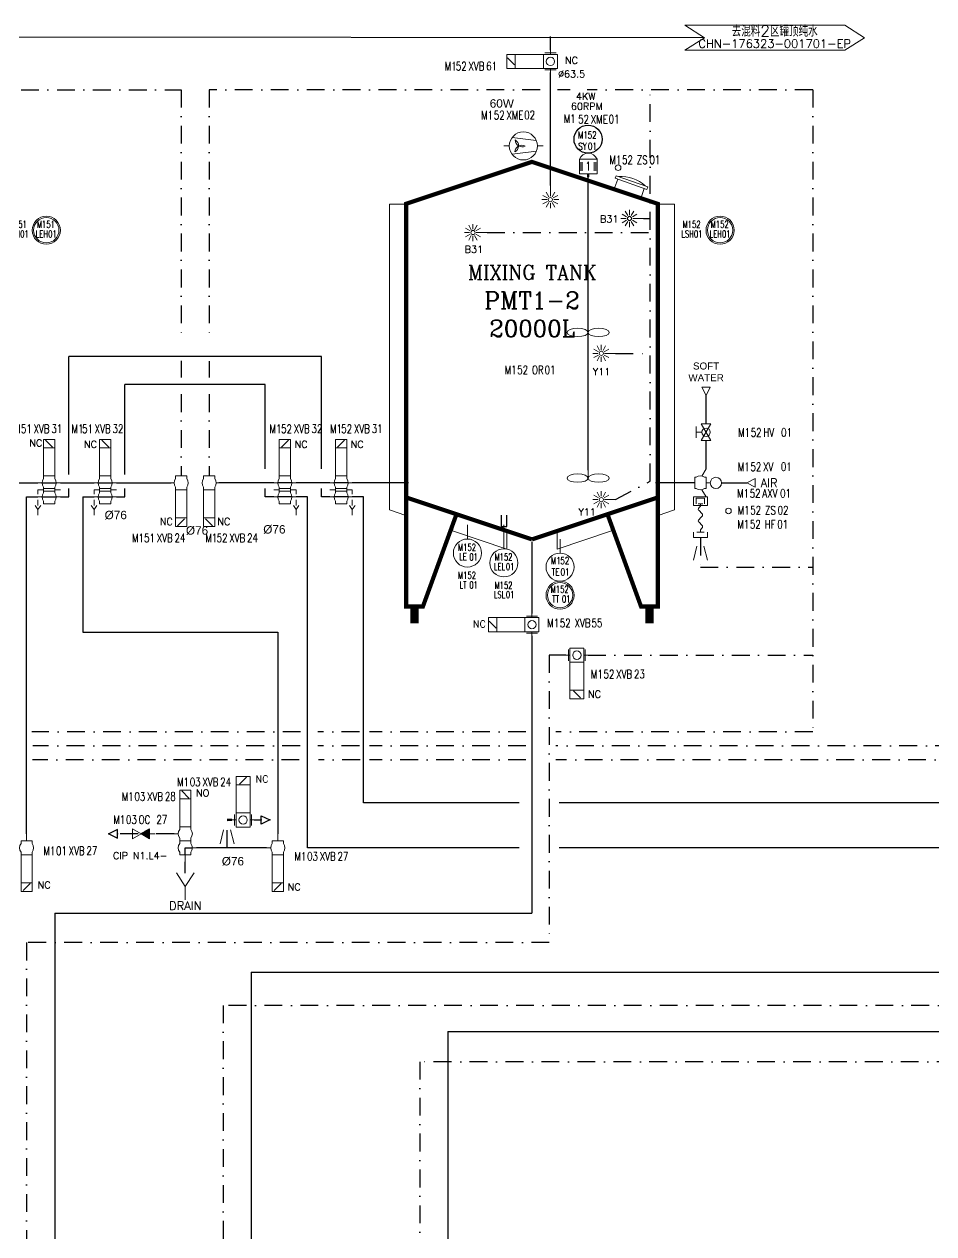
# Model space of a CAD drawing. Header units: inches. Extents: x 10153 to 11620, y 22178 to 23140.
# Drawn here: x 10519.5 to 10843.5, y 22609 to 23039.9 of the extents above; entities that cross this region are included whole.
import ezdxf
from ezdxf.enums import TextEntityAlignment as Align

# ---------------------------------------------------------------- set-up
doc = ezdxf.new("R2010")
doc.units = ezdxf.units.IN
doc.header["$MEASUREMENT"] = 0
doc.linetypes.add('ACAD_ISO02W100', pattern=[15, 12, -3])
doc.linetypes.add('DASHDOT2', pattern=[12.7, 6.35, -3.175, 0, -3.175])
for name, color, linetype in [('14 Pipe Water Cold', 142, 'Continuous'), ('CUVERIE', 7, 'Continuous'), ('DIAMETRE', 7, 'Continuous'), ('MATERIEL-DIVERS', 7, 'Continuous'), ('REPERES', 7, 'Continuous'), ('techn-data', 7, 'Continuous'), ('TEXTE', 7, 'Continuous'), ('TEXTES', 7, 'Continuous'), ('TUYAUTERIE-AIR INSTRUMENT', 3, 'Continuous'), ('TUYAUTERIE-EAU', 5, 'Continuous'), ('TUYAUTERIE-NEP', 4, 'DASHDOT2'), ('TUYAUTERIE-PROCESS', 30, 'Continuous'), ('TXT_FR', 7, 'Continuous'), ('VANNES', 7, 'Continuous')]:
    doc.layers.add(name, color=color, linetype=linetype)
for name, color, linetype, lineweight in [('15 Pipe Drain', 32, 'Continuous', 30), ('17 Pipe CIP', 4, 'DASHDOT2', 50), ('19 Pipe Process', 30, 'Continuous', 30), ('31 Equipment', 7, 'Continuous', 9), ('33 Instruments Labels', 7, 'Continuous', 9), ('43 TXT English', 7, 'Continuous', 9), ('44 TXT French', 7, 'Continuous', 9), ('61 Revision Cloud', 1, 'Continuous', 9), ('楼板负筋文字', 7, 'Continuous', 18)]:
    doc.layers.add(name, color=color, linetype=linetype, lineweight=lineweight)
doc.layers.get('REPERES').off()
doc.styles.add('ROMANC', font='romanc')
doc.styles.add('ROMANS', font='ROMANS.SHX')
doc.styles.add('ROMANT', font='romant')
doc.styles.get("Standard").update_dxf_attribs({"font": 'arial.ttf'})
doc.styles.add('USER1', font='TXT.SHX', dxfattribs={"bigfont": 'gbcbig.shx'})
doc.dimstyles.get("Standard").update_dxf_attribs({"dimtxt": 0.18, "dimasz": 0.18, "dimexe": 0.18, "dimexo": 0.0625, "dimgap": 0.09, "dimtad": 0, "dimtih": 1, "dimtoh": 1, "dimdec": 4, "dimzin": 0, "dimdsep": 46, "dimtxsty": 'Standard', "dimcen": 0.09, "dimadec": 0, "dimazin": 0, "dimtfac": 1, "dimtdec": 4, "dimtofl": 0, "dimtmove": 0, "dimatfit": 3, "dimfxl": 0, "dimtolj": 1, "dimtzin": 0, "dimarcsym": 0})

# ---------------------------------------------------------------- blocks, each defined once
blk = doc.blocks.new('APV-TNK-GEN-11')
at = {"layer": '31 Equipment', "color": 7}
for points, const_width in [([(-14.94, 21.58), (-21.58, 3.32), (-24.9, 3.32), (-24.9, 83), (0, 91.3), (24.9, 83), (24.9, 3.32), (21.58, 3.32), (14.94, 21.58)], 0.83), ([(-24.9, 24.9), (0, 16.6)], 0.83), ([(24.9, 24.9), (0, 16.6)], 0.83), ([(-23.24, 3.32), (-23.24, 0)], 1.66), ([(23.24, 3.32), (23.24, 0)], 1.66)]:
    blk.add_lwpolyline(points, dxfattribs=dict(at, const_width=const_width))
at = {"layer": '31 Equipment', "ltscale": 38}
blk.add_point((0, 16), dxfattribs=at)
blk = doc.blocks.new('APV-TNK-INSULAT-12')
at = {"layer": '31 Equipment', "color": 7}
for p, q in [((-24.95, 67), (-28.22, 67)), ((-28.22, 67), (-28.22, 6.51)), ((24.95, 67), (28.22, 67)), ((28.22, 67), (28.22, 6.51)), ((-28.22, 6.51), (-24.95, 5.42)), ((28.22, 6.51), (24.95, 5.42)), ((-15.74, 2.35), (-4.98, -1.24)), ((-4.98, -1.24), (-4.98, 2.26)), ((15.74, 2.35), (4.98, -1.24)), ((4.98, -1.24), (4.98, 2.26))]:
    blk.add_line(p, q, dxfattribs=at)
at = {"layer": '31 Equipment'}
for p, q in [((-24.95, 5.42), (-24.95, 67)), ((24.95, 5.42), (24.95, 67)), ((-15.74, 2.35), (-14.94, 5.58)), ((-14.94, 5.58), (-4.98, 2.26)), ((14.94, 5.58), (4.98, 2.26)), ((15.74, 2.35), (14.94, 5.58))]:
    blk.add_line(p, q, dxfattribs=at)
at = {"layer": '31 Equipment', "ltscale": 38}
blk.add_point((0, 0), dxfattribs=at)
blk = doc.blocks.new('APV-INS-F-L-LS')
at = {"layer": '31 Equipment'}
for radius in [5, 4.5]:
    blk.add_circle((0, 0), radius, dxfattribs=at)
at = {"layer": '33 Instruments Labels', "style": 'ROMANS', "width": 0.8}
blk.add_attdef('LS?', text='', height=3, dxfattribs=at).set_placement((0, 0), align=Align.MIDDLE)
blk = doc.blocks.new('APV-TNK-ACC-MANHOLE-1')
at = {"layer": '31 Equipment'}
for p, q in [((-6, 3), (-6, 4)), ((-6, 4), (6, 4)), ((-6, 3), (6, 3)), ((-5, 0), (-5, 3)), ((5, 3), (5, 0)), ((6, 3), (6, 4))]:
    blk.add_line(p, q, dxfattribs=at)
blk.add_arc((0, -8), 13, 67.3801, 112.6199, dxfattribs=at)
blk = doc.blocks.new('APV-INS-POS-GEN-1')
at = {"layer": '31 Equipment', "color": 5}
blk.add_circle((0, 0), 1, dxfattribs=at)
blk = doc.blocks.new('APV-FTG-CONX-QUICK-1')
at = {"layer": '31 Equipment'}
for p, q in [((-0.5, 2.5), (2.5, 2.5)), ((-0.5, -2.5), (-0.5, 2.5)), ((0, 1.5), (2, 1.5)), ((0, 0.83), (0, -0.83)), ((2, 1.5), (2, -1.5)), ((2.5, 2.5), (2.5, -2.5)), ((2.5, -2.5), (-0.5, -2.5)), ((0, -0.83), (0, -0.83)), ((2, -1.5), (0, -1.5))]:
    blk.add_line(p, q, dxfattribs=at)
blk = doc.blocks.new('APV-FTG-CONX-HOSE-1')
at = {"layer": '31 Equipment'}
for p, q in [((-4.17, 0), (-5, 0)), ((4.17, 0), (5, 0))]:
    blk.add_line(p, q, dxfattribs=at)
for points in [[(-4.17, 0), (-3.63, 0.5), (-3.42, 0.71), (-3.13, 0.79), (-2.83, 0.71), (-2.58, 0.5), (-1.54, -0.5), (-1.33, -0.71), (-1.04, -0.79), (-0.75, -0.71), (-0.5, -0.5), (0, 0)], [(0, 0), (0.54, 0.5), (0.75, 0.71), (1.04, 0.79), (1.33, 0.71), (1.58, 0.5), (2.62, -0.5), (2.83, -0.71), (3.12, -0.79), (3.42, -0.71), (3.67, -0.5), (4.17, 0)]]:
    blk.add_lwpolyline(points, dxfattribs=at)
blk = doc.blocks.new('APV-FTG-CONX-SCREWED-1')
at = {"layer": '31 Equipment'}
for p, q in [((0, 2.5), (2, 2.5)), ((0, 1.33), (0, -1.33)), ((2, 2.5), (2, -2.5)), ((0, -1.33), (0, -1.33)), ((2, -2.5), (0, -2.5))]:
    blk.add_line(p, q, dxfattribs=at)
blk = doc.blocks.new('APV-FCE-GEN-REDCON-1')
at = {"layer": '31 Equipment', "color": 7}
for p, q in [((-2.5, 2.5), (2.5, 1.25)), ((2.5, 1.25), (2.5, 1.25)), ((2.5, -1.25), (-2.5, -2.5))]:
    blk.add_line(p, q, dxfattribs=at)
blk = doc.blocks.new('APV-VLV-DSEAT-SDE44-3')
at = {"layer": '31 Equipment', "ltscale": 38}
for p, q in [((1.25, 20.25), (-1.25, 17.75)), ((-2.5, 5), (-4, 5)), ((-2, 7.5), (-2, 6.5)), ((2, 7.5), (2, 6.5)), ((2.5, 5), (4, 5)), ((-2, 2.5), (-4, 2.5)), ((-2.5, 0), (-4, 0)), ((2, 2.5), (4, 2.5)), ((2.5, 0), (4, 0)), ((4, 2.5), (4, 1)), ((-2, -2.5), (-2, -1.5)), ((2, -2.5), (2, -1.5)), ((4, -4.5), (3, -3)), ((4, -1), (4, -3)), ((5, -3), (4, -4.5)), ((4, -4.5), (4, -6.5))]:
    blk.add_line(p, q, dxfattribs=at)
at = {"layer": '31 Equipment', "lineweight": 30}
for p, q in [((2.5, 5), (-2.5, 5)), ((2.5, 0), (-2.5, 0))]:
    blk.add_line(p, q, dxfattribs=at)
at = {"layer": '31 Equipment'}
for p, q in [((-2, 3), (-2, 3.5)), ((-2, 1.5), (-2, 2.5)), ((2, 3), (2, 3.5)), ((2, 1.5), (2, 2.5)), ((-2, -2.5), (2, -2.5))]:
    blk.add_line(p, q, dxfattribs=at)
at = {"layer": '31 Equipment', "ltscale": 38}
for points in [[(-2, 17.5), (2, 17.5), (2, 20.5), (-2, 20.5)], [(-2, 7.5), (2, 7.5), (2, 17.5), (-2, 17.5)], [(-2, 3), (2, 3), (2, 2), (-2, 2)]]:
    blk.add_lwpolyline(points, close=True, dxfattribs=at)
for centre, start, end in [((0, 5), 143.1301, 216.8699), ((0, 5), 323.1301, 36.8699), ((0, 0), 143.1301, 216.8699), ((0, 0), 323.1301, 36.8699)]:
    blk.add_arc(centre, 2.5, start, end, dxfattribs=at)
blk = doc.blocks.new('APV-SIGN-ARW-FLOW-1')
at = {"layer": '31 Equipment'}
for p, q in [((-1.5, -1.5), (-1.5, 1.5)), ((-1.5, 1.5), (1.5, 0)), ((1.5, 0), (-1.5, -1.5))]:
    blk.add_line(p, q, dxfattribs=at)
blk = doc.blocks.new('APV-TNK-ACC-AGIT-1')
at = {"layer": '31 Equipment'}
blk.add_line((0, 0), (0, -8), dxfattribs=at)
for centre in [(-2.5, -8), (2.5, -8)]:
    blk.add_ellipse(centre, major_axis=(-2.5, 0), ratio=0.4, dxfattribs=at)
blk = doc.blocks.new('APV-VLV-SSEAT-SW41-3')
at = {"layer": '31 Equipment', "ltscale": 38}
for p, q in [((1.25, 15.25), (-1.25, 12.75)), ((-2, 2.5), (-2, 1.5)), ((2, 2.5), (2, 1.5)), ((2.5, 0), (4, 0)), ((-2, -2.5), (-2, -1.5)), ((2, -2.5), (-2, -2.5)), ((-2, -2.5), (2, -2.5)), ((0, -2.5), (0, -5)), ((2, -2.5), (2, -1.5))]:
    blk.add_line(p, q, dxfattribs=at)
for points in [[(-2, 12.5), (2, 12.5), (2, 15.5), (-2, 15.5)], [(-2, 2.5), (2, 2.5), (2, 12.5), (-2, 12.5)]]:
    blk.add_lwpolyline(points, close=True, dxfattribs=at)
for start, end in [(143.1301, 216.8699), (323.1301, 36.8699)]:
    blk.add_arc((0, 0), 2.5, start, end, dxfattribs=at)
blk = doc.blocks.new('APV-TNK-ACC-MOT-1')
at = {"layer": '31 Equipment', "color": 7}
for p, q in [((3.15, 6.4), (-3.15, 6.4)), ((-3.15, 6.4), (-3.15, 1.15)), ((-2.64, 5.35), (-2.64, 2.2)), ((-2.1, 5.35), (-2.1, 2.2)), ((2.1, 5.35), (2.1, 2.2)), ((2.66, 5.35), (2.66, 2.2)), ((3.15, 1.15), (3.15, 6.4)), ((-3.15, 1.15), (3.15, 1.15))]:
    blk.add_line(p, q, dxfattribs=at)
blk.add_arc((0, 5.09), 3.41, 22.6199, 157.3801, dxfattribs=at)
at = {"layer": '31 Equipment', "ltscale": 38}
blk.add_point((0, 0), dxfattribs=at)
at = {"layer": '31 Equipment', "color": 7}
blk.add_trace([(-0.39, 0), (0.39, 0), (-0.39, 1.15), (0.39, 1.15)], dxfattribs=at)
at = {"layer": '31 Equipment', "style": 'ROMANT', "width": 0.8}
blk.add_text('1', height=3, dxfattribs=at).set_placement((0, 3.89), align=Align.MIDDLE)
blk = doc.blocks.new('INSTR-M-L-SY')
at = {"layer": 'MATERIEL-DIVERS', "color": 7}
blk.add_circle((0, 0), 5, dxfattribs=at)
blk = doc.blocks.new('APV-VLV-BFLY-SVS-3')
at = {"layer": '31 Equipment', "ltscale": 38}
for p, q in [((1.25, 15.25), (-1.25, 12.75)), ((-2.5, 0), (-4, 0)), ((2.5, 2.5), (-2.5, 2.5)), ((-2.5, 2.5), (-2.5, -2.5)), ((2.5, -2.5), (2.5, 2.5)), ((2.5, 0), (4, 0)), ((-2.5, -2.5), (2.5, -2.5))]:
    blk.add_line(p, q, dxfattribs=at)
at = {"layer": '31 Equipment'}
for p, q in [((-3, 2), (-3, -2)), ((3, -2), (3, 2))]:
    blk.add_line(p, q, dxfattribs=at)
at = {"layer": '31 Equipment', "ltscale": 38}
for points in [[(-2.5, 12.5), (2.5, 12.5), (2.5, 15.5), (-2.5, 15.5)], [(-2.5, 2.5), (2.5, 2.5), (2.5, 12.5), (-2.5, 12.5)]]:
    blk.add_lwpolyline(points, close=True, dxfattribs=at)
blk.add_circle((0, 0), 1.5, dxfattribs=at)
blk = doc.blocks.new('APV-TNK-ACC-SPRAYBALL-1')
at = {"layer": '31 Equipment'}
for p, q in [((0, -3.81), (0, 0)), ((-1.03, -4.4), (-2.65, -3.47)), ((-0.6, -3.97), (-1.53, -2.35)), ((0.6, -3.97), (1.53, -2.35)), ((1.03, -4.4), (2.65, -3.47)), ((-1.19, -5), (-3.05, -5)), ((-1.03, -5.6), (-2.65, -6.53)), ((-0.6, -6.03), (-1.53, -7.65)), ((0, -6.19), (0, -8.05)), ((0.6, -6.03), (1.53, -7.65)), ((1.03, -5.6), (2.65, -6.53)), ((1.19, -5), (3.05, -5))]:
    blk.add_line(p, q, dxfattribs=at)
blk.add_circle((0, -5), 0.738, dxfattribs=at)
blk = doc.blocks.new('REPINS2')
at = {"layer": 'TEXTES', "style": 'ROMANS', "width": 0.7}
for tag, p in [('ZONE', (-3.35, 0.8)), ('SOUSZONE', (0.05, 0.8)), ('NUM', (0.7, -2.6))]:
    blk.add_attdef(tag, p, '', height=2.5, dxfattribs=at)
blk.add_attdef('ELEMENT', text='', height=2.5, dxfattribs=at).set_placement((-1.56, -2.59), align=Align.CENTER)
blk = doc.blocks.new('REPNORM')
at = {"layer": 'TEXTES', "style": 'ROMANS', "width": 0.75}
for tag, p in [('ZONE', (-9.75, -1.25)), ('SOUSZONE', (-5.25, -1.25)), ('ELEMENT', (0, -1.25)), ('NUM', (4.5, -1.25))]:
    blk.add_attdef(tag, p, '', height=3, dxfattribs=at)
blk = doc.blocks.new('REPNORM1')
at = {"layer": 'TEXTES', "style": 'ROMANS', "width": 0.75}
for tag, p in [('ZONE', (-9.75, -1.25)), ('SOUSZONE', (-5.25, -1.25)), ('ELEMENT', (-0.75, -1.25)), ('NUM', (5.59, -1.22))]:
    blk.add_attdef(tag, p, '', height=3, dxfattribs=at)
blk = doc.blocks.new('APV-INS-M-L-LE2')
at = {"layer": '31 Equipment', "color": 7}
blk.add_line((5, 0), (13, 0), dxfattribs=at)
at = {"layer": '31 Equipment', "lineweight": 25}
blk.add_lwpolyline([(17, 1), (13, 1), (13, 0), (13, -1), (17, -1)], dxfattribs=at)
at = {"layer": '31 Equipment', "color": 7}
blk.add_circle((0, 0), 5, dxfattribs=at)
at = {"layer": '33 Instruments Labels', "style": 'ROMANS', "width": 0.8}
blk.add_attdef('LE?', text='', height=3, dxfattribs=at).set_placement((0, 0), align=Align.MIDDLE)
blk = doc.blocks.new('APV-INS-M-L-TE')
at = {"layer": '31 Equipment', "color": 7}
blk.add_line((0, -5), (0, -10), dxfattribs=at)
blk.add_circle((0, 0), 5, dxfattribs=at)
at = {"layer": '33 Instruments Labels', "style": 'ROMANS', "width": 0.8, "flags": 8}
blk.add_attdef('TE', text='', height=3, dxfattribs=at).set_placement((0, 0), align=Align.MIDDLE)
blk = doc.blocks.new('APV-INS-F-L-TT')
at = {"layer": '31 Equipment'}
for radius in [5, 4.5]:
    blk.add_circle((0, 0), radius, dxfattribs=at)
blk = doc.blocks.new('REPINS')
at = {"layer": 'TEXTES', "style": 'ROMANS', "width": 0.75}
for tag, p in [('ZONE', (-3.3, 1)), ('SOUSZONE', (0.1, 1)), ('NUM', (0.2, -3))]:
    blk.add_attdef(tag, p, '', height=2.5, dxfattribs=at)
blk.add_attdef('ELEMENT', text='', height=2.5, dxfattribs=at).set_placement((-0.2, -3), align=Align.RIGHT)
blk = doc.blocks.new('APV-INS-M-L-LE1')
at = {"layer": '31 Equipment', "color": 7}
blk.add_line((0, -5), (0, -10), dxfattribs=at)
blk.add_circle((0, 0), 5, dxfattribs=at)
blk = doc.blocks.new('APV-PMP-GEN-FAN-1')
at = {"layer": '31 Equipment', "ltscale": 38}
for p, q in [((-5, 0), (-7, 0)), ((5, 0), (7, 0))]:
    blk.add_line(p, q, dxfattribs=at)
at = {"layer": '31 Equipment', "color": 7}
for p, q in [((4.62, 1.91), (-4.01, 2.99)), ((-3.44, 2.92), (-3.44, 2.92)), ((-4.03, -2.96), (4.65, -1.85))]:
    blk.add_line(p, q, dxfattribs=at)
blk.add_circle((0, 0), 5, dxfattribs=at)
for centre, radius, start, end in [((-4.14, 0.04), 2.42, 297.7105, 59.0333), ((-0.6, -2.14), 2.41, 57.3705, 179.0726), ((-0.42, 2.11), 2.48, 179.801, 296.7761)]:
    blk.add_arc(centre, radius, start, end, dxfattribs=at)
blk = doc.blocks.new('*D98')
at = {"color": 0, "linetype": 'ByBlock', "lineweight": -2, "transparency": 16777216}
for start, end in [(298.8475, 326.5251), (330.5717, 358.2929)]:
    blk.add_arc((-600, 4), 6.04, start, end, dxfattribs=at)
at = {"color": 0, "transparency": 16777216}
for points in [[(-594, 4), (-594, 4), (-594, 4)], [(-597, -1), (-597, -1), (-597, -1)]]:
    blk.add_solid(points, dxfattribs=at)
at = {"layer": 'Defpoints', "color": 0, "transparency": 16777216}
for p in [(-600, 4), (-600, 4), (600, 4), (-596, 0), (-111, -949)]:
    blk.add_point(p, dxfattribs=at)
at = {"color": 0, "transparency": 16777216, "insert": (-595, 1), "char_height": 0.18, "attachment_point": 5}
blk.add_mtext('\\A1;63°', dxfattribs=at)
blk = doc.blocks.new('APV-VLV-SAMPL-PRD20-2')
at = {"layer": '31 Equipment', "ltscale": 38}
for p, q in [((-2.54, 2.44), (-4, 5)), ((-5.5, 0), (-4, 0)), ((-4, 2), (-3.5, 2)), ((-4, -2), (-4, 2)), ((-0.5, 2), (0, 2)), ((0, -2), (0, 2)), ((0, -2), (0, 2)), ((-4, -2), (-3.5, -2)), ((-2.54, -2.44), (-4, -5)), ((-0.5, -2), (0, -2))]:
    blk.add_line(p, q, dxfattribs=at)
at = {"layer": '31 Equipment'}
blk.add_circle((-7.5, 0), 2, dxfattribs=at)
at = {"layer": '31 Equipment', "ltscale": 38}
for start, end in [(53.1301, 126.8699), (233.1301, 306.8699)]:
    blk.add_arc((-2, 0), 2.5, start, end, dxfattribs=at)
blk = doc.blocks.new('APV-VLVM-BALL-KHV+MF-1')
at = {"layer": '31 Equipment', "ltscale": 38}
for p, q in [((-3, 0), (-4, 0)), ((3, 0), (4, 0))]:
    blk.add_line(p, q, dxfattribs=at)
at = {"layer": '31 Equipment'}
for p, q in [((-3, 1.734), (-3, -1.734)), ((-3, -1.734), (3, 1.734)), ((3, -1.734), (-3, 1.734)), ((-2, 3.5), (2, 3.5)), ((0, 1.5), (0, 3.5)), ((3, 1.734), (3, -1.734))]:
    blk.add_line(p, q, dxfattribs=at)
blk.add_circle((0, 0), 1.5, dxfattribs=at)
blk = doc.blocks.new('APV-VLV-SSEAT-SW43-41')
at = {"layer": '31 Equipment', "ltscale": 38}
for p, q in [((1.25, 20.25), (-1.25, 17.75)), ((-2, 7.5), (-2, 6.5)), ((2, 7.5), (2, 6.5)), ((2.5, 5), (4, 5)), ((-2.5, 0), (-4, 0)), ((-2, 2.5), (-2, 3.5)), ((-2, 2.5), (2, 2.5)), ((-2, 2.5), (-2, 1.5)), ((2, 2.5), (2, 3.5)), ((2, 2.5), (2, 1.5)), ((-2, -1.5), (-2, -2.5)), ((-2, -2.5), (2, -2.5)), ((0, -2.5), (0, -5)), ((2, -1.5), (2, -2.5))]:
    blk.add_line(p, q, dxfattribs=at)
at = {"layer": '31 Equipment', "lineweight": 30}
for p, q in [((0, 0), (-2.5, 0)), ((0, -2.5), (0, 0))]:
    blk.add_line(p, q, dxfattribs=at)
at = {"layer": '31 Equipment', "ltscale": 38}
for points in [[(-2, 17.5), (2, 17.5), (2, 20.5), (-2, 20.5)], [(-2, 7.5), (2, 7.5), (2, 17.5), (-2, 17.5)]]:
    blk.add_lwpolyline(points, close=True, dxfattribs=at)
for centre, start, end in [((0, 5), 143.1301, 216.8699), ((0, 5), 323.1301, 36.8699), ((0, 0), 143.1301, 216.8699), ((0, 0), 323.1301, 36.8699)]:
    blk.add_arc(centre, 2.5, start, end, dxfattribs=at)
blk = doc.blocks.new('FLE23-A')
at = {"color": 7}
for p, q in [((0, 1.5), (-3, 0)), ((-3, 0), (0, -1.5)), ((0, -1.5), (0, 1.5))]:
    blk.add_line(p, q, dxfattribs=at)
at = {"layer": 'MATERIEL-DIVERS', "color": 7, "extrusion": (-1, 0, 0)}
blk.add_point((-3, 0), dxfattribs=at)
at = {"layer": 'MATERIEL-DIVERS', "color": 2}
for p in [(-3, 0), (0, 0)]:
    blk.add_point(p, dxfattribs=at)
at = {"layer": 'MATERIEL-DIVERS', "color": 7, "extrusion": (1, 0, 0)}
blk.add_point((0, 0), dxfattribs=at)
blk = doc.blocks.new('APV-FCE-NRV-GEN-1')
at = {"layer": '31 Equipment'}
h = blk.add_hatch(dxfattribs=at)
h.set_pattern_fill('ANSI31', color=256, scale=0.01, style=0)
h.set_pattern_definition([(45, (0, 0), (-0.02245064, 0.02245064), [])])
h.paths.add_polyline_path([(3, 1.75), (3, -1.75), (0, 0)])
at = {"layer": '31 Equipment', "linetype": 'ACAD_ISO02W100', "ltscale": 38}
for p, q in [((-3, 0), (-5, 0)), ((0, 0), (-3, 1.75)), ((-3, 1.75), (-3, -1.75)), ((0, 0), (-3, -1.75)), ((0, 0), (3, 1.75)), ((0, 0), (3, -1.75)), ((3, 1.75), (3, -1.75)), ((3, 0), (5, 0))]:
    blk.add_line(p, q, dxfattribs=at)
blk = doc.blocks.new('APV-FTG-GEN-DRAIN-1')
at = {"layer": '31 Equipment'}
for p, q in [((-3.2, 9.61), (0, 4.81)), ((0, 4.81), (3.2, 9.61)), ((0, 0), (0, 4.81))]:
    blk.add_line(p, q, dxfattribs=at)
at = {"layer": '43 TXT English', "style": 'ROMANS'}
blk.add_attdef('DRAIN', text='', height=3, dxfattribs=at).set_placement((0, -4), align=Align.MIDDLE)
at = {"layer": '44 TXT French', "style": 'ROMANS'}
blk.add_attdef('EGOUT', text='', height=3, dxfattribs=at).set_placement((0, -4), align=Align.MIDDLE)
blk = doc.blocks.new('APV-SIGN-ARW-DWG-1')
at = {"layer": '31 Equipment'}
for p, q in [((-32, 4.49), (25, 4.49)), ((-32, 4.49), (-25, 0)), ((25, 4.49), (32, 0)), ((-25, 0), (-32, -4.49)), ((32, 0), (25, -4.49)), ((-32, -4.49), (25, -4.49))]:
    blk.add_line(p, q, dxfattribs=at)
at = {"layer": '31 Equipment', "style": 'ROMANS', "width": 0.8}
for tag, p in [('TEXT1', (0, 0.37)), ('TEXT2', (0, -3.63))]:
    blk.add_attdef(tag, text='', height=3, dxfattribs=at).set_placement(p, align=Align.CENTER)
blk = doc.blocks.new('A$C66546700')
dim = blk.add_angular_dim_2l(base=(-595.50367, -0.03523), line1=((-111.27, -949.40287), (-600, 4)), line2=((-600, 4), (600, 4)), dimstyle='Standard', override={"dimfxl": 250, "dimfxlon": 1, "dimarcsym": 1})
dim.commit()
dim.dimension.update_dxf_attribs({"geometry": '*D98', "text_midpoint": (-594.84489, 0.84963)})
blk = doc.blocks.new('A$C65C80DE7')
at = {"layer": '楼板负筋文字', "color": 1}
blk.add_blockref('A$C66546700', (1352, 1562), dxfattribs=at)

msp = doc.modelspace()

# ---------------------------------------------------------------- linework, layer by layer
at = {"layer": '14 Pipe Water Cold'}
for p, q in [((10762.38, 22897.55), (10762.38, 22907.58)), ((10762.38, 22881.51), (10762.38, 22891.55))]:
    msp.add_line(p, q, dxfattribs=at)
at = {"layer": '15 Pipe Drain'}
msp.add_line((10576.9, 22737.51), (10576.9, 22741.51), dxfattribs=at)
at = {"layer": '17 Pipe CIP', "ltscale": 2}
msp.add_line((10591.79, 22756.43), (10593.47, 22756.43), dxfattribs=at)
at = {"layer": '19 Pipe Process'}
for p, q in [((10535.38, 22879.51), (10535.38, 22921.51)), ((10625.38, 22921.51), (10535.38, 22921.51)), ((10625.38, 22881.51), (10625.38, 22921.51)), ((10605.38, 22911.51), (10555.38, 22911.51)), ((10555.38, 22879.51), (10555.38, 22911.51)), ((10605.38, 22881.51), (10605.38, 22911.51)), ((10504.38, 22876.51), (10522.38, 22876.51)), ((10522.38, 22876.51), (10524.38, 22876.51)), ((10532.38, 22876.51), (10537.38, 22876.51)), ((10537.38, 22876.51), (10544.38, 22876.51)), ((10552.38, 22876.51), (10571.88, 22876.51)), ((10608.38, 22876.51), (10588.88, 22876.51)), ((10618.38, 22876.51), (10616.38, 22876.51)), ((10628.38, 22876.51), (10618.38, 22876.51)), ((10638.38, 22876.51), (10636.38, 22876.51)), ((10656.38, 22876.51), (10638.38, 22876.51)), ((10758.38, 22876.51), (10744.38, 22876.51)), ((10520.38, 22751.51), (10520.38, 22871.51)), ((10520.38, 22871.51), (10524.38, 22871.51)), ((10532.38, 22871.51), (10535.38, 22871.51)), ((10535.38, 22871.51), (10535.38, 22874.47)), ((10540.38, 22871.51), (10544.38, 22871.51)), ((10540.38, 22871.51), (10540.38, 22823.28)), ((10552.38, 22871.51), (10555.38, 22871.51)), ((10555.38, 22871.51), (10555.38, 22874.47)), ((10605.38, 22871.51), (10605.38, 22874.52)), ((10608.38, 22871.51), (10605.38, 22871.51)), ((10620.38, 22871.51), (10616.38, 22871.51)), ((10620.38, 22746.51), (10620.38, 22871.51)), ((10625.38, 22871.51), (10625.38, 22874.52)), ((10628.38, 22871.51), (10625.38, 22871.51)), ((10640.38, 22871.51), (10636.38, 22871.51)), ((10640.38, 22762.5), (10640.38, 22871.51)), ((10700.38, 22855.51), (10700.38, 22830.01)), ((10700.38, 22822.01), (10700.38, 22723.26)), ((10695.78, 22762.5), (10640.38, 22762.5)), ((10942.89, 22762.5), (10710.07, 22762.5)), ((10605.82, 22746.51), (10580.9, 22746.51)), ((10695.78, 22746.51), (10620.38, 22746.51)), ((10942.89, 22746.51), (10710.07, 22746.51)), ((10530.38, 22723.26), (10530.38, 22514.57)), ((10530.38, 22723.26), (10700.38, 22723.26)), ((10600.38, 22702.19), (10950.38, 22702.19)), ((10600.38, 22702.19), (10600.38, 22514.57)), ((10674.63, 22702.19), (10807.08, 22702.19)), ((10670.38, 22681.13), (10670.38, 22514.57)), ((10670.38, 22681.13), (11190.27, 22681.13))]:
    msp.add_line(p, q, dxfattribs=at)
msp.add_lwpolyline([(10540.38, 22823.28), (10609.82, 22823.28), (10609.82, 22751.51)], dxfattribs=at)
at = {"layer": '31 Equipment'}
msp.add_line((10690.38, 22854.51), (10690.38, 22861.51), dxfattribs=at)
at = {"layer": 'MATERIEL-DIVERS'}
msp.add_line((10720.38, 22881.01), (10720.38, 22985.51), dxfattribs=at)
at = {"layer": 'TUYAUTERIE-AIR INSTRUMENT'}
msp.add_line((10767.88, 22876.51), (10776.88, 22876.51), dxfattribs=at)
at = {"layer": 'TUYAUTERIE-EAU'}
for p, q in [((10761.83, 23035.09), (10220.09, 23035.45)), ((10706.94, 23030.65), (10706.94, 23035.45)), ((10706.94, 22982.39), (10706.94, 23022.65))]:
    msp.add_line(p, q, dxfattribs=at)
at = {"layer": 'TUYAUTERIE-NEP'}
for p, q in [((10480, 23016.51), (10575.38, 23016.51)), ((10575.38, 23016.51), (10575.38, 22929.09)), ((10703.28, 23016.51), (10585.38, 23016.51)), ((10585.38, 23016.51), (10585.38, 22929.09)), ((10714, 23016.51), (10709.48, 23016.51)), ((10800.38, 23016.51), (10720, 23016.51)), ((10742.46, 22877.1), (10742.46, 23016.51)), ((10800.38, 23016.51), (10800.38, 22787.86)), ((10740.11, 22970.68), (10742.46, 22970.68)), ((10684.36, 22965.67), (10742.46, 22965.67)), ((10730.08, 22922.64), (10742.46, 22922.64)), ((10575.38, 22919.93), (10575.38, 22914.09)), ((10585.38, 22919.85), (10585.38, 22914.09)), ((10575.38, 22908.09), (10575.38, 22879.01)), ((10585.38, 22908.09), (10585.38, 22879.01)), ((10730.08, 22870.55), (10742.46, 22877.1)), ((10760.38, 22857.01), (10760.38, 22846.51)), ((10760.38, 22846.51), (10800.38, 22846.51)), ((10712.38, 22815.14), (10706.51, 22815.14)), ((10706.51, 22815.14), (10706.51, 22712.78)), ((10720.38, 22815.14), (10800.38, 22815.14)), ((10617.93, 22787.86), (10522.25, 22787.86)), ((10638.93, 22787.86), (10624.07, 22787.86)), ((10698.2, 22787.86), (10642.5, 22787.86)), ((10800.38, 22787.86), (10708.92, 22787.86)), ((10617.78, 22782.86), (10522.56, 22782.86)), ((10638.93, 22782.86), (10624.07, 22782.86)), ((10698.2, 22782.86), (10642.5, 22782.86)), ((10850.38, 22782.86), (10708.92, 22782.86)), ((10617.47, 22777.86), (10522.5, 22777.86)), ((10639.14, 22777.86), (10624.28, 22777.86)), ((10698.2, 22777.86), (10642.5, 22777.86)), ((10943.12, 22777.86), (10708.86, 22777.86)), ((10591.79, 22746.43), (10591.79, 22756.43)), ((10601.47, 22756.43), (10603.97, 22756.43)), ((10572.9, 22751.51), (10552.69, 22751.51)), ((10520.38, 22712.78), (10520.38, 22490.57)), ((10706.51, 22712.78), (10520.38, 22712.78)), ((10590.38, 22690.4), (10590.38, 22490.57)), ((10944.25, 22690.4), (10590.38, 22690.4)), ((10660.38, 22670.32), (10660.38, 22490.57)), ((11196.51, 22670.32), (10660.38, 22670.32))]:
    msp.add_line(p, q, dxfattribs=at)

# ---------------------------------------------------------------- block references
at = {"layer": '31 Equipment'}
for name, p, rotation in [('APV-SIGN-ARW-FLOW-1', (10762.38, 22909.08), 269.9999999999997), ('APV-VLVM-BALL-KHV+MF-1', (10762.38, 22894.55), 89.99999999999991), ('APV-INS-M-L-LE2', (10690.38, 22848.01), 90), ('APV-INS-M-L-LE1', (10677.38, 22851.51), 180), ('APV-INS-M-L-TE', (10710.38, 22846.51), 180)]:
    msp.add_blockref(name, p, dxfattribs=dict(at, rotation=rotation))
at = {"layer": '31 Equipment', "xscale": -1}
for name, p in [('APV-VLV-SAMPL-PRD20-2', (10758.38, 22876.51)), ('APV-VLV-SSEAT-SW43-41', (10576.9, 22746.51))]:
    msp.add_blockref(name, p, dxfattribs=at)
at = {"layer": '31 Equipment'}
for name, p, values in [('REPINS2', (10677.38, 22851.51), {'ZONE': 'M1', 'SOUSZONE': '52', 'NUM': '01', 'ELEMENT': 'LE'}), ('REPINS2', (10690.38, 22848.01), {'ZONE': 'M1', 'SOUSZONE': '52', 'NUM': '01', 'ELEMENT': 'LEL'}), ('REPINS', (10710.38, 22846.51), {'ZONE': 'M1', 'SOUSZONE': '52', 'ELEMENT': 'TE', 'NUM': '01'}), ('REPINS2', (10677.38, 22841.51), {'ZONE': 'M1', 'SOUSZONE': '52', 'NUM': '01', 'ELEMENT': 'LT'}), ('REPINS2', (10690.38, 22838.01), {'ZONE': 'M1', 'SOUSZONE': '52', 'NUM': '01', 'ELEMENT': 'LSL'}), ('REPINS2', (10710.38, 22836.51), {'ZONE': 'M1', 'SOUSZONE': '52', 'NUM': '01', 'ELEMENT': 'TT'})]:
    msp.add_blockref(name, p, dxfattribs=at).add_auto_attribs(values)
for name, p in [('APV-INS-F-L-TT', (10710.38, 22836.51)), ('APV-VLV-BFLY-SVS-3', (10597.47, 22756.43))]:
    msp.add_blockref(name, p, dxfattribs=at)
at = {"layer": '31 Equipment', "xscale": -1, "rotation": 270}
msp.add_blockref('APV-FCE-GEN-REDCON-1', (10591.79, 22750.43), dxfattribs=at)
at = {"layer": '31 Equipment'}
ref = msp.add_blockref('APV-FTG-GEN-DRAIN-1', (10576.9, 22727.95), dxfattribs=at)
ref.add_attrib('EGOUT', 'DRAIN', dxfattribs={"layer": '44 TXT French', "height": 3, "style": 'ROMANS'}).set_placement((10576.9, 22725.89), align=Align.MIDDLE)
ref.add_attrib('DRAIN', 'DRAIN', dxfattribs={"layer": '43 TXT English', "height": 3, "style": 'ROMANS'}).set_placement((10576.9, 22725.89), align=Align.MIDDLE)
at = {"layer": '33 Instruments Labels'}
msp.add_blockref('INSTR-M-L-SY', (10720.36, 22998.93), dxfattribs=at)
at = {"layer": '33 Instruments Labels', "xscale": -1}
for name, p in [('APV-INS-POS-GEN-1', (10731.06, 22988.78)), ('APV-TNK-ACC-SPRAYBALL-1', (10706.94, 22982.39)), ('APV-INS-F-L-LS', (10527.38, 22966.51)), ('APV-INS-F-L-LS', (10767.38, 22966.51)), ('APV-INS-POS-GEN-1', (10770.38, 22866.51))]:
    msp.add_blockref(name, p, dxfattribs=at)
at = {"layer": '33 Instruments Labels', "xscale": -1, "rotation": 270}
for p in [(10740.11, 22970.68), (10684.36, 22965.67), (10730.08, 22922.64), (10730.08, 22870.55)]:
    msp.add_blockref('APV-TNK-ACC-SPRAYBALL-1', p, dxfattribs=at)
at = {"layer": '33 Instruments Labels', "yscale": 1.5, "zscale": 1.5}
for p, xscale in [((10720.38, 22942.12), 1.5), ((10720.38, 22890.21), -1.5)]:
    msp.add_blockref('APV-TNK-ACC-AGIT-1', p, dxfattribs=dict(at, xscale=xscale))
at = {"layer": '33 Instruments Labels', "rotation": 180}
for p in [(10520.38, 22746.51), (10609.82, 22746.51)]:
    msp.add_blockref('APV-VLV-SSEAT-SW41-3', p, dxfattribs=at)
at = {"layer": '61 Revision Cloud', "xscale": -0.03, "yscale": 0.03, "zscale": 0.03}
msp.add_blockref('A$C65C80DE7', (11480.86, 22640.54), dxfattribs=at)
at = {"layer": 'CUVERIE', "xscale": -1.8, "yscale": 1.8, "zscale": 1.8}
for name, p in [('APV-TNK-GEN-11', (10700.38, 22826.51)), ('APV-TNK-INSULAT-12', (10700.38, 22855.15))]:
    msp.add_blockref(name, p, dxfattribs=at)
at = {"layer": 'CUVERIE'}
msp.add_blockref('APV-TNK-ACC-MOT-1', (10720.41, 22985.43), dxfattribs=at)
at = {"layer": 'CUVERIE', "xscale": -1, "rotation": 340.6180997303045}
msp.add_blockref('APV-TNK-ACC-MANHOLE-1', (10734.66, 22980.17), dxfattribs=at)
at = {"layer": 'MATERIEL-DIVERS'}
ref = msp.add_blockref('APV-SIGN-ARW-DWG-1', (10786.83, 23035.09), dxfattribs=at)
ref.add_attrib('TEXT1', '去混料2区罐顶纯水', dxfattribs={"layer": '31 Equipment', "height": 4, "style": 'USER1'}).set_placement((10786.83, 23035.46), align=Align.CENTER)
ref.add_attrib('TEXT2', 'CHN-176323-001701-EP', dxfattribs={"layer": '31 Equipment', "height": 3, "style": 'USER1'}).set_placement((10786.83, 23031.46), align=Align.CENTER)
for name, p in [('APV-PMP-GEN-FAN-1', (10697.31, 22996.53)), ('FLE23-A', (10552.69, 22751.51)), ('APV-FCE-NRV-GEN-1', (10561.12, 22751.51))]:
    msp.add_blockref(name, p, dxfattribs=at)
at = {"layer": 'MATERIEL-DIVERS', "xscale": -1}
for name, p, rotation in [('APV-FTG-CONX-QUICK-1', (10760.38, 22869.01), 270), ('APV-FTG-CONX-HOSE-1', (10760.38, 22864.01), 270), ('APV-FTG-CONX-SCREWED-1', (10760.38, 22859.01), 90), ('APV-FCE-GEN-REDCON-1', (10760.38, 22851.51), 270)]:
    msp.add_blockref(name, p, dxfattribs=dict(at, rotation=rotation))
msp.add_blockref('FLE23-A', (10603.97, 22756.43), dxfattribs=at)
at = {"layer": 'REPERES'}
ref = msp.add_blockref('REPNORM1', (10678.51, 23024.69), dxfattribs=at)
ref.add_attrib('ZONE', 'M1 ', (10669.3, 23023.44), dxfattribs={"layer": 'TEXTES', "height": 3, "style": 'ROMANS', "width": 0.75})
ref.add_attrib('SOUSZONE', '52', (10673.26, 23023.44), dxfattribs={"layer": 'TEXTES', "height": 3, "style": 'ROMANS', "width": 0.75})
ref.add_attrib('ELEMENT', 'XVB', (10677.76, 23023.44), dxfattribs={"layer": 'TEXTES', "height": 3, "style": 'ROMANS', "width": 0.75})
ref.add_attrib('NUM', '61', (10684.09, 23023.47), dxfattribs={"layer": 'TEXTES', "height": 3, "style": 'ROMANS', "width": 0.75})
for name, p, values in [('REPNORM1', (10692.03, 23007.25), {'ZONE': 'M1', 'SOUSZONE': '52', 'ELEMENT': 'XME', 'NUM': '02'}), ('REPINS', (10720.1, 22998.14), {'ZONE': 'M1 ', 'SOUSZONE': '52', 'ELEMENT': 'SY', 'NUM': '01'}), ('REPNORM', (10737.71, 22991.32), {'ZONE': 'M1 ', 'SOUSZONE': '52', 'ELEMENT': 'ZS', 'NUM': '01'}), ('REPINS2', (10517.38, 22966.51), {'ZONE': 'M1 ', 'SOUSZONE': '51', 'NUM': '01', 'ELEMENT': 'LSH'}), ('REPINS2', (10527.38, 22966.51), {'ZONE': 'M1 ', 'SOUSZONE': '51', 'NUM': '01', 'ELEMENT': 'LEH'}), ('REPINS2', (10757.38, 22966.51), {'ZONE': 'M1 ', 'SOUSZONE': '52', 'NUM': '01', 'ELEMENT': 'LSH'}), ('REPINS2', (10767.38, 22966.51), {'ZONE': 'M1 ', 'SOUSZONE': '52', 'NUM': '01', 'ELEMENT': 'LEH'}), ('REPNORM', (10700.38, 22916.51), {'ZONE': 'M1 ', 'SOUSZONE': '52', 'ELEMENT': 'OR', 'NUM': '01'}), ('REPNORM1', (10783.55, 22894.21), {'ZONE': 'M1 ', 'SOUSZONE': '52', 'ELEMENT': 'HV', 'NUM': '01'}), ('REPNORM1', (10783.45, 22881.99), {'ZONE': 'M1 ', 'SOUSZONE': '52', 'ELEMENT': 'XV', 'NUM': '01'}), ('REPNORM1', (10783.19, 22872.51), {'ZONE': 'M1 ', 'SOUSZONE': '52', 'ELEMENT': 'AXV', 'NUM': '01'}), ('REPNORM', (10783.38, 22866.51), {'ZONE': 'M1 ', 'SOUSZONE': '52', 'ELEMENT': 'ZS', 'NUM': '02'}), ('REPNORM', (10783.26, 22861.51), {'ZONE': 'M1 ', 'SOUSZONE': '52', 'ELEMENT': 'HF', 'NUM': '01'}), ('REPNORM', (10715.56, 22826.34), {'ZONE': 'M1 ', 'SOUSZONE': '52', 'ELEMENT': 'XVB', 'NUM': ' 55'}), ('REPNORM1', (10731.12, 22808.12), {'ZONE': 'M1 ', 'SOUSZONE': '52', 'ELEMENT': 'XVB', 'NUM': '23'}), ('REPNORM1', (10583.74, 22769.72), {'ZONE': 'M1', 'SOUSZONE': '03', 'ELEMENT': 'XVB', 'NUM': '24'}), ('REPNORM1', (10564.03, 22764.53), {'ZONE': 'M1', 'SOUSZONE': '03', 'ELEMENT': 'XVB', 'NUM': '28'}), ('REPNORM1', (10561.02, 22756.31), {'ZONE': 'M1', 'SOUSZONE': '03', 'ELEMENT': 'OC', 'NUM': '27'}), ('REPNORM1', (10536.1, 22745.19), {'ZONE': 'M1 ', 'SOUSZONE': '01', 'ELEMENT': 'XVB', 'NUM': '27'}), ('REPNORM1', (10625.54, 22743.23), {'ZONE': 'M1', 'SOUSZONE': '03', 'ELEMENT': 'XVB', 'NUM': '27'})]:
    msp.add_blockref(name, p, dxfattribs=at).add_auto_attribs(values)
ref = msp.add_blockref('REPNORM1', (10722.09, 23005.79), dxfattribs=at)
ref.add_attrib('ZONE', 'M1 ', (10711.73, 23004.74), dxfattribs={"layer": 'TEXTES', "height": 3, "style": 'ROMANS', "width": 0.75})
ref.add_attrib('SOUSZONE', '52', (10716.84, 23004.54), dxfattribs={"layer": 'TEXTES', "height": 3, "style": 'ROMANS', "width": 0.75})
ref.add_attrib('ELEMENT', 'XME', (10721.34, 23004.54), dxfattribs={"layer": 'TEXTES', "height": 3, "style": 'ROMANS', "width": 0.75})
ref.add_attrib('NUM', '01', (10727.68, 23004.57), dxfattribs={"layer": 'TEXTES', "height": 3, "style": 'ROMANS', "width": 0.75})
ref = msp.add_blockref('REPNORM1', (10523.6, 22895.51), dxfattribs=at)
ref.add_attrib('ZONE', 'M1 ', (10514.47, 22894.26), dxfattribs={"layer": 'TEXTES', "height": 3, "style": 'ROMANS', "width": 0.75})
ref.add_attrib('SOUSZONE', '51', (10518.35, 22894.26), dxfattribs={"layer": 'TEXTES', "height": 3, "style": 'ROMANS', "width": 0.75})
ref.add_attrib('ELEMENT', 'XVB', (10522.85, 22894.26), dxfattribs={"layer": 'TEXTES', "height": 3, "style": 'ROMANS', "width": 0.75})
ref.add_attrib('NUM', '31', (10529.19, 22894.29), dxfattribs={"layer": 'TEXTES', "height": 3, "style": 'ROMANS', "width": 0.75})
ref = msp.add_blockref('REPNORM1', (10545.38, 22895.51), dxfattribs=at)
ref.add_attrib('ZONE', 'M1 ', (10536.38, 22894.26), dxfattribs={"layer": 'TEXTES', "height": 3, "style": 'ROMANS', "width": 0.75})
ref.add_attrib('SOUSZONE', '51', (10540.13, 22894.26), dxfattribs={"layer": 'TEXTES', "height": 3, "style": 'ROMANS', "width": 0.75})
ref.add_attrib('ELEMENT', 'XVB', (10544.63, 22894.26), dxfattribs={"layer": 'TEXTES', "height": 3, "style": 'ROMANS', "width": 0.75})
ref.add_attrib('NUM', '32', (10550.97, 22894.29), dxfattribs={"layer": 'TEXTES', "height": 3, "style": 'ROMANS', "width": 0.75})
ref = msp.add_blockref('REPNORM1', (10616.27, 22895.51), dxfattribs=at)
ref.add_attrib('ZONE', 'M1 ', (10606.9, 22894.26), dxfattribs={"layer": 'TEXTES', "height": 3, "style": 'ROMANS', "width": 0.75})
ref.add_attrib('SOUSZONE', '52', (10611.02, 22894.26), dxfattribs={"layer": 'TEXTES', "height": 3, "style": 'ROMANS', "width": 0.75})
ref.add_attrib('ELEMENT', 'XVB', (10615.52, 22894.26), dxfattribs={"layer": 'TEXTES', "height": 3, "style": 'ROMANS', "width": 0.75})
ref.add_attrib('NUM', '32', (10621.85, 22894.29), dxfattribs={"layer": 'TEXTES', "height": 3, "style": 'ROMANS', "width": 0.75})
ref = msp.add_blockref('REPNORM1', (10637.69, 22895.51), dxfattribs=dict(at, rotation=7.601981207739284e-05))
ref.add_attrib('ZONE', 'M1 ', (10628.43, 22894.26), dxfattribs={"layer": 'TEXTES', "height": 3, "rotation": 0.0001, "style": 'ROMANS', "width": 0.75})
ref.add_attrib('SOUSZONE', '52', (10632.44, 22894.26), dxfattribs={"layer": 'TEXTES', "height": 3, "rotation": 0.0001, "style": 'ROMANS', "width": 0.75})
ref.add_attrib('ELEMENT', 'XVB', (10636.95, 22894.26), dxfattribs={"layer": 'TEXTES', "height": 3, "rotation": 0.0001, "style": 'ROMANS', "width": 0.75})
ref.add_attrib('NUM', '31', (10643.28, 22894.29), dxfattribs={"layer": 'TEXTES', "height": 3, "rotation": 0.0001, "style": 'ROMANS', "width": 0.75})
ref = msp.add_blockref('REPNORM1', (10567.47, 22856.64), dxfattribs=at)
ref.add_attrib('ZONE', 'M1 ', (10557.93, 22855.39), dxfattribs={"layer": 'TEXTES', "height": 3, "style": 'ROMANS', "width": 0.75})
ref.add_attrib('SOUSZONE', '51', (10562.22, 22855.39), dxfattribs={"layer": 'TEXTES', "height": 3, "style": 'ROMANS', "width": 0.75})
ref.add_attrib('ELEMENT', 'XVB', (10566.72, 22855.39), dxfattribs={"layer": 'TEXTES', "height": 3, "style": 'ROMANS', "width": 0.75})
ref.add_attrib('NUM', '24', (10573.06, 22855.42), dxfattribs={"layer": 'TEXTES', "height": 3, "style": 'ROMANS', "width": 0.75})
ref = msp.add_blockref('REPNORM1', (10593.31, 22856.64), dxfattribs=at)
ref.add_attrib('ZONE', 'M1 ', (10584, 22855.39), dxfattribs={"layer": 'TEXTES', "height": 3, "style": 'ROMANS', "width": 0.75})
ref.add_attrib('SOUSZONE', '52', (10588.06, 22855.39), dxfattribs={"layer": 'TEXTES', "height": 3, "style": 'ROMANS', "width": 0.75})
ref.add_attrib('ELEMENT', 'XVB', (10592.56, 22855.39), dxfattribs={"layer": 'TEXTES', "height": 3, "style": 'ROMANS', "width": 0.75})
ref.add_attrib('NUM', '24', (10598.9, 22855.42), dxfattribs={"layer": 'TEXTES', "height": 3, "style": 'ROMANS', "width": 0.75})
at = {"layer": 'TUYAUTERIE-PROCESS', "xscale": -1}
for p in [(10528.38, 22871.51), (10548.38, 22871.51)]:
    msp.add_blockref('APV-VLV-DSEAT-SDE44-3', p, dxfattribs=at)
at = {"layer": 'TUYAUTERIE-PROCESS'}
for p in [(10612.38, 22871.51), (10632.38, 22871.51)]:
    msp.add_blockref('APV-VLV-DSEAT-SDE44-3', p, dxfattribs=at)
at = {"layer": 'TUYAUTERIE-PROCESS', "rotation": 180}
msp.add_blockref('APV-VLV-SSEAT-SW41-3', (10575.38, 22876.51), dxfattribs=at)
at = {"layer": 'TUYAUTERIE-PROCESS', "xscale": -1, "rotation": 180}
msp.add_blockref('APV-VLV-SSEAT-SW41-3', (10585.38, 22876.51), dxfattribs=at)
at = {"layer": 'VANNES'}
for name, p, rotation in [('APV-VLV-BFLY-SVS-3', (10706.94, 23026.65), 90), ('APV-SIGN-ARW-FLOW-1', (10778.38, 22876.51), 180), ('APV-VLV-BFLY-SVS-3', (10700.38, 22826.01), 90)]:
    msp.add_blockref(name, p, dxfattribs=dict(at, rotation=rotation))
at = {"layer": 'VANNES', "xscale": -1, "rotation": 180}
msp.add_blockref('APV-VLV-BFLY-SVS-3', (10716.38, 22815.14), dxfattribs=at)

# ---------------------------------------------------------------- texts
at = {"layer": '31 Equipment', "style": 'ROMANS'}
msp.add_text('CIP N1.L4-', height=2.5, dxfattribs=at).set_placement((10551.14, 22742.45))
at = {"layer": '31 Equipment', "insert": (10762.4, 22916.06), "char_height": 2.5, "attachment_point": 5}
msp.add_mtext_dynamic_manual_height_columns('SOFT WATER', width=13.7649, gutter_width=1, heights=[0], dxfattribs=at)
at = {"layer": 'DIAMETRE'}
for s, p in [('60W', (10685.33, 23010.16)), ('%%C76', (10548.15, 22863.56)), ('%%C76', (10577.12, 22858.06)), ('%%C76', (10604.66, 22858.46)), ('%%C76', (10589.89, 22740.25))]:
    msp.add_text(s, height=3, dxfattribs=at).set_placement(p)
at = {"layer": 'techn-data', "style": 'ROMANS'}
for s, p in [('NC', (10714.44, 23027.03)), ('%%C63.5', (10714.5, 23022.17)), ('4KW', (10719.56, 23014.19)), ('60RPM', (10719.91, 23010.69)), ('B31', (10727.89, 22970.45)), ('B31', (10679.71, 22959.74)), ('Y11', (10725.17, 22916.1)), ('NC', (10523.64, 22890.75)), ('NC', (10543.14, 22890.25)), ('NC', (10618.14, 22890.25)), ('NC', (10638.14, 22890.25)), ('Y11', (10720.02, 22866.12)), ('NC', (10570.14, 22862.75)), ('NC', (10590.64, 22862.75)), ('NC', (10681.64, 22826.25)), ('NC', (10722.64, 22801.25)), ('NC', (10604.22, 22771)), ('NO', (10583.08, 22766.04)), ('NC', (10526.64, 22733.25)), ('NC', (10615.69, 22732.53))]:
    msp.add_text(s, height=2.5, dxfattribs=at).set_placement(p, align=Align.MIDDLE_CENTER)
at = {"layer": 'TEXTE', "style": 'ROMANS'}
msp.add_text('AIR', height=3, dxfattribs=at).set_placement((10784.88, 22876.51), align=Align.MIDDLE)
at = {"layer": 'TXT_FR', "width": 112.5, "attachment_point": 5, "style": 'ROMANC'}
for s, insert, char_height in [('MIXING TANK', (10700.38, 22951.51), 5), ('PMT1-2', (10700.38, 22941.51), 6), ('20000L', (10700.38, 22931.51), 6)]:
    msp.add_mtext(s, dxfattribs=dict(at, insert=insert, char_height=char_height))

doc.saveas('drawing.dxf')
